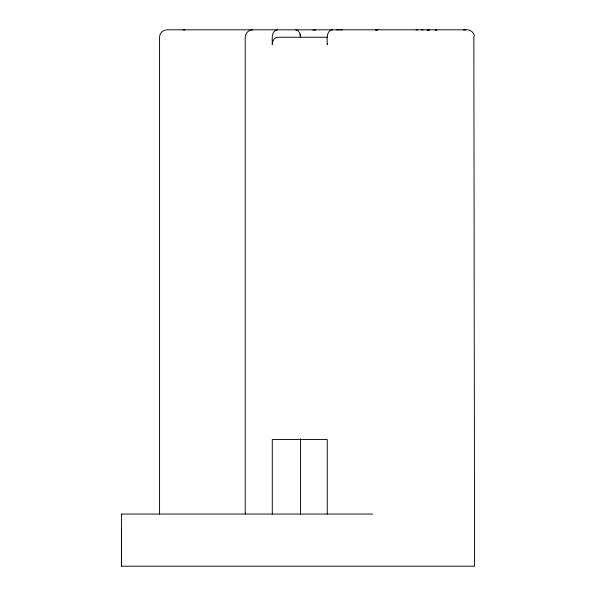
<?xml version="1.0" encoding="UTF-8"?>
<svg xmlns="http://www.w3.org/2000/svg" width="596" height="596" viewBox="0 0 596 596"><rect width="100%" height="100%" fill="white"/><g stroke="black" fill="none" stroke-linecap="round" stroke-linejoin="round"><path stroke-width="0.89" d="M159.572 514.05L159.572 37.25C159.549 33.272 163.013 29.778 166.999 29.8L467.1 29.8C470.393 29.815 473.425 32.147 474.297 35.32L473.857 37.25L474.565 566.2L121.435 566.2L121.442 528.95M327.353 43.27L327.256 44.7C327.375 40.148 325.736 31.037 332.233 29.8M436.674 29.8L435.266 30.053L436.734 29.8M277.252 29.8C270.77 31.052 272.409 40.148 272.29 44.7C272.29 41.645 273.743 37.563 277.252 37.25L327.651 37.25M252.637 29.8C248.651 29.778 245.18 33.272 245.209 37.25L245.209 514.05M312.982 30.053L315.023 29.8M376.031 30.053L378.095 29.8M463.621 30.053L465.856 29.8M416.135 29.934L417.692 29.8M421.491 29.934L423.033 29.8M375.331 29.964L377.253 29.8M121.48 514.05L372.649 514.05M340.741 29.8L342.253 29.934M337.746 29.8L339.288 29.934M182.927 29.8L184.842 30.053M295.772 29.8C299.229 30.158 300.436 34.292 300.459 37.25L300.071 34.285M314.248 29.8L315.493 30.053M327.256 514.05L327.256 439.55L272.29 439.55L272.29 514.05M300.459 438.619L300.459 514.05M121.442 514.05L121.472 566.2M336.3 29.8A8.135 5.267 -88.7 0 1 337.269 29.942M429.627 29.8L427.123 30.053L429.627 29.8"/></g></svg>
